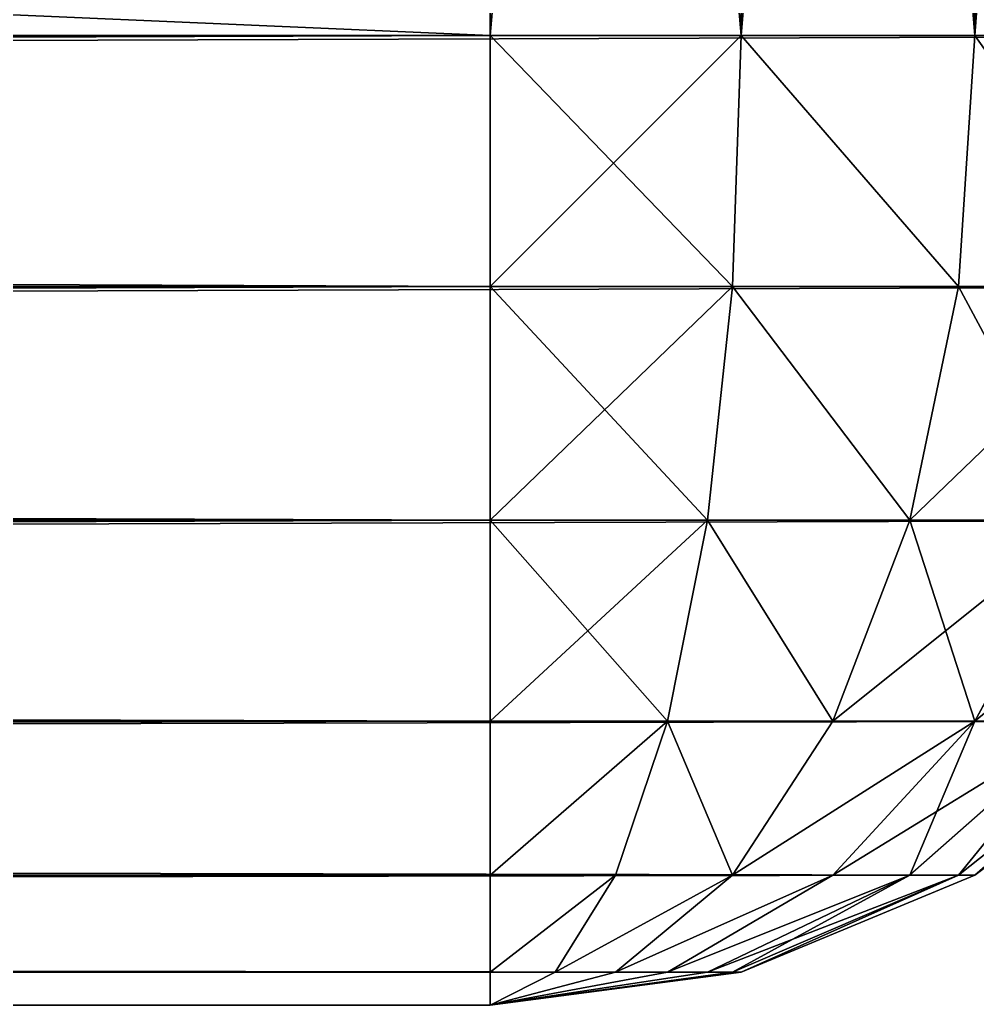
# Model space of a CAD drawing. Extents: x 42.7 to 114.7, y 2.3 to 82.6.
# Drawn here: x 113.207 to 114.194, y 2.335 to 3.351 of the extents above; entities that cross this region are included whole.
import ezdxf

# ---------------------------------------------------------------- set-up
doc = ezdxf.new("R2010")
doc.units = 0
doc.layers.get('0').update_dxf_attribs({"color": 13, "linetype": 'CONTINUOUS'})

msp = doc.modelspace()

# ---------------------------------------------------------------- linework, layer by layer
for p, q in [((113.6919, 3.3347, 49.1919), (113.6919, 6.3347, 52.1919)), ((113.6919, 6.3347, 17.1919), (113.6919, 3.3347, 20.1919)), ((113.9507, 6.3106, 52.2159), (113.9507, 3.3347, 49.24)), ((113.9507, 3.3347, 20.1437), (113.9507, 6.3106, 17.1678)), ((114.1919, 6.24, 52.2866), (114.1919, 3.3347, 49.3813)), ((114.1919, 3.3347, 20.0024), (114.1919, 6.24, 17.0971)), ((42.6919, 3.3347, 70.6919), (114.6919, 3.3347, 70.6919)), ((114.6919, 3.3347, -1.3081), (42.6919, 3.3347, -1.3081)), ((43.6919, 3.3347, 49.1919), (113.6919, 3.3347, 49.1919)), ((43.6919, 3.3347, 20.1919), (113.6919, 3.3347, 20.1919)), ((113.6919, 3.3347, 49.1919), (113.9507, 3.3347, 49.24)), ((113.6919, 3.3347, 49.1919), (113.6919, 3.0759, 48.9812)), ((113.6919, 3.3347, 20.1919), (113.6919, 3.0759, 20.4025)), ((113.9507, 3.3347, 20.1437), (113.6919, 3.3347, 20.1919)), ((113.9507, 3.3347, 49.24), (113.9419, 3.0759, 49.0278)), ((113.9507, 3.3347, 20.1437), (113.9419, 3.0759, 20.3559)), ((113.9507, 3.3347, 49.24), (114.1919, 3.3347, 49.3813)), ((114.1919, 3.3347, 20.0024), (113.9507, 3.3347, 20.1437)), ((114.1919, 3.3347, 49.3813), (114.1748, 3.0759, 49.1642)), ((114.1919, 3.3347, 20.0024), (114.1748, 3.0759, 20.2195)), ((114.1919, 3.3347, 49.3813), (114.399, 3.3347, 49.6061)), ((114.399, 3.3347, 19.7776), (114.1919, 3.3347, 20.0024)), ((114.6578, 3.0759, 70.6578), (42.7259, 3.0759, 70.6578)), ((42.7259, 3.0759, -1.2741), (114.6578, 3.0759, -1.2741)), ((113.6919, 3.0759, 48.9812), (43.6919, 3.0759, 48.9812)), ((113.6919, 3.0759, 20.4025), (43.6919, 3.0759, 20.4025)), ((113.6919, 3.0759, 48.9812), (113.6919, 2.8347, 48.8813)), ((113.6919, 3.0759, 20.4025), (113.6919, 2.8347, 20.5024)), ((113.9419, 3.0759, 49.0278), (113.6919, 3.0759, 48.9812)), ((113.9419, 3.0759, 20.3559), (113.6919, 3.0759, 20.4025)), ((113.9419, 3.0759, 49.0278), (113.916, 2.8347, 48.9231)), ((113.9419, 3.0759, 20.3559), (113.916, 2.8347, 20.4607)), ((114.1748, 3.0759, 49.1642), (113.9419, 3.0759, 49.0278)), ((114.1748, 3.0759, 20.2195), (113.9419, 3.0759, 20.3559)), ((114.1748, 3.0759, 49.1642), (114.1249, 2.8347, 49.0454)), ((114.1748, 3.0759, 20.2195), (114.1249, 2.8347, 20.3383)), ((114.3749, 3.0759, 49.3813), (114.1748, 3.0759, 49.1642)), ((114.3749, 3.0759, 20.0024), (114.1748, 3.0759, 20.2195)), ((114.5579, 2.8347, 70.5579), (42.8258, 2.8347, 70.5579)), ((42.8258, 2.8347, -1.1742), (114.5579, 2.8347, -1.1742)), ((113.6919, 2.8347, 48.8813), (43.6919, 2.8347, 48.8813)), ((113.6919, 2.8347, 20.5024), (43.6919, 2.8347, 20.5024)), ((113.6919, 2.8347, 48.8813), (113.6919, 2.6276, 48.899)), ((113.6919, 2.8347, 20.5024), (113.6919, 2.6276, 20.4847)), ((113.916, 2.8347, 48.9231), (113.6919, 2.8347, 48.8813)), ((113.916, 2.8347, 20.4607), (113.6919, 2.8347, 20.5024)), ((113.916, 2.8347, 48.9231), (113.8749, 2.6276, 48.933)), ((113.916, 2.8347, 20.4607), (113.8749, 2.6276, 20.4507)), ((114.1249, 2.8347, 49.0454), (113.916, 2.8347, 48.9231)), ((114.1249, 2.8347, 20.3383), (113.916, 2.8347, 20.4607)), ((114.1249, 2.8347, 49.0454), (114.0454, 2.6276, 49.0329)), ((114.1249, 2.8347, 20.3383), (114.0454, 2.6276, 20.3508)), ((114.3042, 2.8347, 49.24), (114.1249, 2.8347, 49.0454)), ((114.3042, 2.8347, 20.1437), (114.1249, 2.8347, 20.3383)), ((114.3042, 2.8347, 49.24), (114.1919, 2.6276, 49.1919)), ((114.3042, 2.8347, 20.1437), (114.1919, 2.6276, 20.1919)), ((114.399, 2.6276, 70.399), (42.9847, 2.6276, 70.399)), ((42.9847, 2.6276, -1.0153), (114.399, 2.6276, -1.0153)), ((113.6919, 2.6276, 48.899), (43.6919, 2.6276, 48.899)), ((113.6919, 2.6276, 20.4847), (43.6919, 2.6276, 20.4847)), ((113.6919, 2.6276, 48.899), (113.6919, 2.4687, 49.0329)), ((113.6919, 2.6276, 20.4847), (113.6919, 2.4687, 20.3508)), ((113.8749, 2.6276, 48.933), (113.6919, 2.6276, 48.899)), ((113.8749, 2.6276, 20.4507), (113.6919, 2.6276, 20.4847)), ((113.8749, 2.6276, 48.933), (113.8213, 2.4687, 49.057)), ((113.8749, 2.6276, 20.4507), (113.8213, 2.4687, 20.3267)), ((114.0454, 2.6276, 49.0329), (113.8749, 2.6276, 48.933)), ((114.0454, 2.6276, 20.3508), (113.8749, 2.6276, 20.4507)), ((114.0454, 2.6276, 49.0329), (113.9419, 2.4687, 49.1277)), ((114.0454, 2.6276, 20.3508), (113.9419, 2.4687, 20.256)), ((114.1919, 2.6276, 49.1919), (114.0454, 2.4687, 49.24)), ((114.1919, 2.6276, 49.1919), (114.0454, 2.6276, 49.0329)), ((114.1919, 2.6276, 20.1919), (114.0454, 2.4687, 20.1437)), ((114.1919, 2.6276, 20.1919), (114.0454, 2.6276, 20.3508)), ((114.3042, 2.6276, 49.399), (114.1249, 2.4687, 49.3865)), ((114.3042, 2.6276, 19.9847), (114.1249, 2.4687, 19.9972)), ((114.3749, 2.6276, 49.6401), (114.1748, 2.4687, 49.557)), ((114.3749, 2.6276, 19.7436), (114.1748, 2.4687, 19.8267)), ((114.399, 2.6276, 70.399), (114.1919, 2.4687, 70.1919)), ((114.399, 2.6276, 49.899), (114.1919, 2.4687, 49.74)), ((114.1919, 2.4687, 19.6437), (114.399, 2.6276, 19.4847)), ((114.1919, 2.4687, -0.8081), (114.399, 2.6276, -1.0153)), ((114.3042, 2.6276, 49.399), (114.1919, 2.6276, 49.1919)), ((114.3042, 2.6276, 19.9847), (114.1919, 2.6276, 20.1919)), ((114.1919, 2.4687, 70.1919), (43.1919, 2.4687, 70.1919)), ((43.1919, 2.4687, -0.8081), (114.1919, 2.4687, -0.8081)), ((113.6919, 2.4687, 49.0329), (43.6919, 2.4687, 49.0329)), ((113.6919, 2.4687, 20.3508), (43.6919, 2.4687, 20.3508)), ((113.6919, 2.4687, 49.0329), (113.6919, 2.3688, 49.2741)), ((113.6919, 2.4687, 20.3508), (113.6919, 2.3688, 20.1096)), ((113.8213, 2.4687, 49.057), (113.6919, 2.4687, 49.0329)), ((113.8213, 2.4687, 20.3267), (113.6919, 2.4687, 20.3508)), ((113.8213, 2.4687, 49.057), (113.7588, 2.3688, 49.2866)), ((113.8213, 2.4687, 20.3267), (113.7588, 2.3688, 20.0971)), ((113.9419, 2.4687, 49.1277), (113.8213, 2.3688, 49.3232)), ((113.9419, 2.4687, 49.1277), (113.8213, 2.4687, 49.057)), ((113.9419, 2.4687, 20.256), (113.8213, 2.4687, 20.3267)), ((113.9419, 2.4687, 20.256), (113.8213, 2.3688, 20.0606)), ((114.0454, 2.4687, 49.24), (113.8749, 2.3688, 49.3813)), ((114.0454, 2.4687, 20.1437), (113.8749, 2.3688, 20.0024)), ((114.1249, 2.4687, 49.3865), (113.916, 2.3688, 49.4571)), ((114.1249, 2.4687, 19.9972), (113.916, 2.3688, 19.9266)), ((114.1748, 2.4687, 49.557), (113.9419, 2.3688, 49.5454)), ((114.0454, 2.4687, 49.24), (113.9419, 2.4687, 49.1277)), ((114.0454, 2.4687, 20.1437), (113.9419, 2.4687, 20.256)), ((114.1748, 2.4687, 19.8267), (113.9419, 2.3688, 19.8383)), ((114.1919, 2.4687, 49.74), (113.9507, 2.3688, 49.6401)), ((114.1919, 2.4687, 70.1919), (113.9507, 2.3688, 69.9507)), ((113.9507, 2.3688, 19.7436), (114.1919, 2.4687, 19.6437)), ((113.9507, 2.3688, -0.567), (114.1919, 2.4687, -0.8081)), ((114.1249, 2.4687, 49.3865), (114.0454, 2.4687, 49.24)), ((114.1249, 2.4687, 19.9972), (114.0454, 2.4687, 20.1437)), ((114.1748, 2.4687, 49.557), (114.1249, 2.4687, 49.3865)), ((114.1748, 2.4687, 19.8267), (114.1249, 2.4687, 19.9972)), ((114.1919, 2.4687, 49.74), (114.1748, 2.4687, 49.557)), ((114.1919, 2.4687, 19.6437), (114.1748, 2.4687, 19.8267)), ((114.1919, 2.4687, 49.74), (114.1919, 2.4687, 70.1919)), ((114.1919, 2.4687, -0.8081), (114.1919, 2.4687, 19.6437)), ((113.9507, 2.3688, 69.9507), (43.433, 2.3688, 69.9507)), ((43.433, 2.3688, -0.567), (113.9507, 2.3688, -0.567)), ((113.6919, 2.3688, 49.2741), (43.6919, 2.3688, 49.2741)), ((113.6919, 2.3688, 20.1096), (43.6919, 2.3688, 20.1096)), ((113.6919, 2.3688, 49.2741), (113.6919, 2.3347, 49.6061)), ((113.9507, 2.3688, 69.9507), (113.6919, 2.3347, 69.6919)), ((113.9507, 2.3688, 49.6401), (113.6919, 2.3347, 49.6061)), ((113.6919, 2.3347, 19.7776), (113.9507, 2.3688, 19.7436)), ((113.6919, 2.3347, -0.3081), (113.9507, 2.3688, -0.567)), ((113.6919, 2.3688, 20.1096), (113.6919, 2.3347, 19.7776)), ((113.9419, 2.3688, 49.5454), (113.6919, 2.3347, 49.6061)), ((113.916, 2.3688, 49.4571), (113.6919, 2.3347, 49.6061)), ((113.8213, 2.3688, 49.3232), (113.6919, 2.3347, 49.6061)), ((113.8749, 2.3688, 49.3813), (113.6919, 2.3347, 49.6061)), ((113.7588, 2.3688, 49.2866), (113.6919, 2.3688, 49.2741)), ((113.7588, 2.3688, 49.2866), (113.6919, 2.3347, 49.6061)), ((113.7588, 2.3688, 20.0971), (113.6919, 2.3347, 19.7776)), ((113.8213, 2.3688, 20.0606), (113.6919, 2.3347, 19.7776)), ((113.916, 2.3688, 19.9266), (113.6919, 2.3347, 19.7776)), ((113.9419, 2.3688, 19.8383), (113.6919, 2.3347, 19.7776)), ((113.8749, 2.3688, 20.0024), (113.6919, 2.3347, 19.7776)), ((113.7588, 2.3688, 20.0971), (113.6919, 2.3688, 20.1096)), ((113.8213, 2.3688, 49.3232), (113.7588, 2.3688, 49.2866)), ((113.8213, 2.3688, 20.0606), (113.7588, 2.3688, 20.0971)), ((113.8749, 2.3688, 49.3813), (113.8213, 2.3688, 49.3232)), ((113.8749, 2.3688, 20.0024), (113.8213, 2.3688, 20.0606)), ((113.916, 2.3688, 49.4571), (113.8749, 2.3688, 49.3813)), ((113.916, 2.3688, 19.9266), (113.8749, 2.3688, 20.0024)), ((113.9419, 2.3688, 49.5454), (113.916, 2.3688, 49.4571)), ((113.9419, 2.3688, 19.8383), (113.916, 2.3688, 19.9266)), ((113.9507, 2.3688, 49.6401), (113.9419, 2.3688, 49.5454)), ((113.9507, 2.3688, 19.7436), (113.9419, 2.3688, 19.8383)), ((113.9507, 2.3688, 49.6401), (113.9507, 2.3688, 69.9507)), ((113.9507, 2.3688, -0.567), (113.9507, 2.3688, 19.7436)), ((43.6919, 2.3347, 49.6061), (113.6919, 2.3347, 49.6061)), ((43.6919, 2.3347, 69.6919), (113.6919, 2.3347, 69.6919)), ((43.6919, 2.3347, 19.7776), (113.6919, 2.3347, 19.7776)), ((113.6919, 2.3347, -0.3081), (43.6919, 2.3347, -0.3081)), ((113.6919, 2.3347, 69.6919), (113.6919, 2.3347, 49.6061)), ((113.6919, 2.3347, 19.7776), (113.6919, 2.3347, -0.3081))]:
    msp.add_line(p, q)

# ---------------------------------------------------------------- meshes
mesh = msp.add_polyface()
corners = [(114.6919, 12.3347, -1.3081), (42.6919, 3.3347, -1.3081), (42.6919, 12.3347, -1.3081), (114.6919, 3.3347, -1.3081)]
mesh.append_faces([[corners[k] for k in face] for face in [(0, 1, 2), (1, 0, 3)]], dxfattribs={"vtx0": -1})
mesh = msp.add_polyface()
corners = [(42.6919, 3.3347, 70.6919), (114.6919, 12.3347, 70.6919), (42.6919, 12.3347, 70.6919), (114.6919, 3.3347, 70.6919)]
mesh.append_faces([[corners[k] for k in face] for face in [(0, 1, 2), (1, 0, 3)]], dxfattribs={"vtx0": -1})
mesh = msp.add_polyface()
corners = [(113.6919, 6.3347, 52.1919), (43.6919, 3.3347, 49.1919), (43.6919, 6.3347, 52.1919), (113.6919, 3.3347, 49.1919)]
mesh.append_faces([[corners[k] for k in face] for face in [(0, 1, 2), (1, 0, 3)]], dxfattribs={"vtx0": -1})
mesh = msp.add_polyface()
corners = [(43.6919, 6.3347, 17.1919), (113.6919, 3.3347, 20.1919), (113.6919, 6.3347, 17.1919), (43.6919, 3.3347, 20.1919)]
mesh.append_faces([[corners[k] for k in face] for face in [(0, 1, 2), (1, 0, 3)]], dxfattribs={"vtx0": -1})
mesh = msp.add_polyface()
corners = [(113.9507, 6.3106, 52.2159), (113.6919, 3.3347, 49.1919), (113.6919, 6.3347, 52.1919), (113.9507, 3.3347, 49.24)]
mesh.append_faces([[corners[k] for k in face] for face in [(0, 1, 2), (1, 0, 3)]], dxfattribs={"vtx0": -1})
mesh = msp.add_polyface()
corners = [(113.6919, 6.3347, 17.1919), (113.9507, 3.3347, 20.1437), (113.9507, 6.3106, 17.1678), (113.6919, 3.3347, 20.1919)]
mesh.append_faces([[corners[k] for k in face] for face in [(0, 1, 2), (1, 0, 3)]], dxfattribs={"vtx0": -1})
mesh = msp.add_polyface()
corners = [(114.1919, 6.24, 52.2866), (113.9507, 3.3347, 49.24), (113.9507, 6.3106, 52.2159), (114.1919, 3.3347, 49.3813)]
mesh.append_faces([[corners[k] for k in face] for face in [(0, 1, 2), (1, 0, 3)]], dxfattribs={"vtx0": -1})
mesh = msp.add_polyface()
corners = [(113.9507, 6.3106, 17.1678), (114.1919, 3.3347, 20.0024), (114.1919, 6.24, 17.0971), (113.9507, 3.3347, 20.1437)]
mesh.append_faces([[corners[k] for k in face] for face in [(0, 1, 2), (1, 0, 3)]], dxfattribs={"vtx0": -1})
mesh = msp.add_polyface()
corners = [(114.1919, 3.3347, 49.3813), (114.399, 6.1276, 52.399), (114.399, 3.3347, 49.6061), (114.1919, 6.24, 52.2866)]
mesh.append_faces([[corners[k] for k in face] for face in [(0, 1, 2), (1, 0, 3)]], dxfattribs={"vtx0": -1})
mesh = msp.add_polyface()
corners = [(114.399, 3.3347, 19.7776), (114.1919, 6.24, 17.0971), (114.1919, 3.3347, 20.0024), (114.399, 6.1276, 16.9847)]
mesh.append_faces([[corners[k] for k in face] for face in [(0, 1, 2), (1, 0, 3)]], dxfattribs={"vtx0": -1})
mesh = msp.add_polyface()
corners = [(42.7259, 3.0759, 70.6578), (114.6919, 3.3347, 70.6919), (42.6919, 3.3347, 70.6919), (114.6578, 3.0759, 70.6578)]
mesh.append_faces([[corners[k] for k in face] for face in [(0, 1, 2), (1, 0, 3)]], dxfattribs={"vtx0": -1})
mesh = msp.add_polyface()
corners = [(114.6919, 3.3347, -1.3081), (42.7259, 3.0759, -1.2741), (42.6919, 3.3347, -1.3081), (114.6578, 3.0759, -1.2741)]
mesh.append_faces([[corners[k] for k in face] for face in [(0, 1, 2), (1, 0, 3)]], dxfattribs={"vtx0": -1})
mesh = msp.add_polyface()
corners = [(113.6919, 3.3347, 49.1919), (43.6919, 3.0759, 48.9812), (43.6919, 3.3347, 49.1919), (113.6919, 3.0759, 48.9812)]
mesh.append_faces([[corners[k] for k in face] for face in [(0, 1, 2), (1, 0, 3)]], dxfattribs={"vtx0": -1})
mesh = msp.add_polyface()
corners = [(113.6919, 3.0759, 20.4025), (43.6919, 3.3347, 20.1919), (43.6919, 3.0759, 20.4025), (113.6919, 3.3347, 20.1919)]
mesh.append_faces([[corners[k] for k in face] for face in [(0, 1, 2), (1, 0, 3)]], dxfattribs={"vtx0": -1})
mesh = msp.add_polyface()
corners = [(113.9507, 3.3347, 49.24), (113.6919, 3.0759, 48.9812), (113.6919, 3.3347, 49.1919), (113.9419, 3.0759, 49.0278)]
mesh.append_faces([[corners[k] for k in face] for face in [(0, 1, 2), (1, 0, 3)]], dxfattribs={"vtx0": -1})
mesh = msp.add_polyface()
corners = [(113.9419, 3.0759, 20.3559), (113.6919, 3.3347, 20.1919), (113.6919, 3.0759, 20.4025), (113.9507, 3.3347, 20.1437)]
mesh.append_faces([[corners[k] for k in face] for face in [(0, 1, 2), (1, 0, 3)]], dxfattribs={"vtx0": -1})
mesh = msp.add_polyface()
corners = [(113.9507, 3.3347, 49.24), (114.1748, 3.0759, 49.1642), (113.9419, 3.0759, 49.0278), (114.1919, 3.3347, 49.3813)]
mesh.append_faces([[corners[k] for k in face] for face in [(0, 1, 2), (1, 0, 3)]], dxfattribs={"vtx0": -1})
mesh = msp.add_polyface()
corners = [(114.1748, 3.0759, 20.2195), (113.9507, 3.3347, 20.1437), (113.9419, 3.0759, 20.3559), (114.1919, 3.3347, 20.0024)]
mesh.append_faces([[corners[k] for k in face] for face in [(0, 1, 2), (1, 0, 3)]], dxfattribs={"vtx0": -1})
mesh = msp.add_polyface()
corners = [(114.1919, 3.3347, 49.3813), (114.3749, 3.0759, 49.3813), (114.1748, 3.0759, 49.1642), (114.399, 3.3347, 49.6061)]
mesh.append_faces([[corners[k] for k in face] for face in [(0, 1, 2), (1, 0, 3)]], dxfattribs={"vtx0": -1})
mesh = msp.add_polyface()
corners = [(114.3749, 3.0759, 20.0024), (114.1919, 3.3347, 20.0024), (114.1748, 3.0759, 20.2195), (114.399, 3.3347, 19.7776)]
mesh.append_faces([[corners[k] for k in face] for face in [(0, 1, 2), (1, 0, 3)]], dxfattribs={"vtx0": -1})
mesh = msp.add_polyface()
corners = [(42.8258, 2.8347, 70.5579), (114.6578, 3.0759, 70.6578), (42.7259, 3.0759, 70.6578), (114.5579, 2.8347, 70.5579)]
mesh.append_faces([[corners[k] for k in face] for face in [(0, 1, 2), (1, 0, 3)]], dxfattribs={"vtx0": -1})
mesh = msp.add_polyface()
corners = [(114.6578, 3.0759, -1.2741), (42.8258, 2.8347, -1.1742), (42.7259, 3.0759, -1.2741), (114.5579, 2.8347, -1.1742)]
mesh.append_faces([[corners[k] for k in face] for face in [(0, 1, 2), (1, 0, 3)]], dxfattribs={"vtx0": -1})
mesh = msp.add_polyface()
corners = [(113.6919, 3.0759, 48.9812), (43.6919, 2.8347, 48.8813), (43.6919, 3.0759, 48.9812), (113.6919, 2.8347, 48.8813)]
mesh.append_faces([[corners[k] for k in face] for face in [(0, 1, 2), (1, 0, 3)]], dxfattribs={"vtx0": -1})
mesh = msp.add_polyface()
corners = [(113.6919, 2.8347, 20.5024), (43.6919, 3.0759, 20.4025), (43.6919, 2.8347, 20.5024), (113.6919, 3.0759, 20.4025)]
mesh.append_faces([[corners[k] for k in face] for face in [(0, 1, 2), (1, 0, 3)]], dxfattribs={"vtx0": -1})
mesh = msp.add_polyface()
corners = [(113.9419, 3.0759, 49.0278), (113.6919, 2.8347, 48.8813), (113.6919, 3.0759, 48.9812), (113.916, 2.8347, 48.9231)]
mesh.append_faces([[corners[k] for k in face] for face in [(0, 1, 2), (1, 0, 3)]], dxfattribs={"vtx0": -1})
mesh = msp.add_polyface()
corners = [(113.916, 2.8347, 20.4607), (113.6919, 3.0759, 20.4025), (113.6919, 2.8347, 20.5024), (113.9419, 3.0759, 20.3559)]
mesh.append_faces([[corners[k] for k in face] for face in [(0, 1, 2), (1, 0, 3)]], dxfattribs={"vtx0": -1})
mesh = msp.add_polyface()
corners = [(113.9419, 3.0759, 49.0278), (114.1249, 2.8347, 49.0454), (113.916, 2.8347, 48.9231), (114.1748, 3.0759, 49.1642)]
mesh.append_faces([[corners[k] for k in face] for face in [(0, 1, 2), (1, 0, 3)]], dxfattribs={"vtx0": -1})
mesh = msp.add_polyface()
corners = [(114.1249, 2.8347, 20.3383), (113.9419, 3.0759, 20.3559), (113.916, 2.8347, 20.4607), (114.1748, 3.0759, 20.2195)]
mesh.append_faces([[corners[k] for k in face] for face in [(0, 1, 2), (1, 0, 3)]], dxfattribs={"vtx0": -1})
mesh = msp.add_polyface()
corners = [(114.1249, 2.8347, 49.0454), (114.3749, 3.0759, 49.3813), (114.3042, 2.8347, 49.24), (114.1748, 3.0759, 49.1642)]
mesh.append_faces([[corners[k] for k in face] for face in [(0, 1, 2), (1, 0, 3)]], dxfattribs={"vtx0": -1})
mesh = msp.add_polyface()
corners = [(114.3042, 2.8347, 20.1437), (114.1748, 3.0759, 20.2195), (114.1249, 2.8347, 20.3383), (114.3749, 3.0759, 20.0024)]
mesh.append_faces([[corners[k] for k in face] for face in [(0, 1, 2), (1, 0, 3)]], dxfattribs={"vtx0": -1})
mesh = msp.add_polyface()
corners = [(42.9847, 2.6276, 70.399), (114.5579, 2.8347, 70.5579), (42.8258, 2.8347, 70.5579), (114.399, 2.6276, 70.399)]
mesh.append_faces([[corners[k] for k in face] for face in [(0, 1, 2), (1, 0, 3)]], dxfattribs={"vtx0": -1})
mesh = msp.add_polyface()
corners = [(114.5579, 2.8347, -1.1742), (42.9847, 2.6276, -1.0153), (42.8258, 2.8347, -1.1742), (114.399, 2.6276, -1.0153)]
mesh.append_faces([[corners[k] for k in face] for face in [(0, 1, 2), (1, 0, 3)]], dxfattribs={"vtx0": -1})
mesh = msp.add_polyface()
corners = [(113.6919, 2.8347, 48.8813), (43.6919, 2.6276, 48.899), (43.6919, 2.8347, 48.8813), (113.6919, 2.6276, 48.899)]
mesh.append_faces([[corners[k] for k in face] for face in [(0, 1, 2), (1, 0, 3)]], dxfattribs={"vtx0": -1})
mesh = msp.add_polyface()
corners = [(113.6919, 2.6276, 20.4847), (43.6919, 2.8347, 20.5024), (43.6919, 2.6276, 20.4847), (113.6919, 2.8347, 20.5024)]
mesh.append_faces([[corners[k] for k in face] for face in [(0, 1, 2), (1, 0, 3)]], dxfattribs={"vtx0": -1})
mesh = msp.add_polyface()
corners = [(113.916, 2.8347, 48.9231), (113.6919, 2.6276, 48.899), (113.6919, 2.8347, 48.8813), (113.8749, 2.6276, 48.933)]
mesh.append_faces([[corners[k] for k in face] for face in [(0, 1, 2), (1, 0, 3)]], dxfattribs={"vtx0": -1})
mesh = msp.add_polyface()
corners = [(113.8749, 2.6276, 20.4507), (113.6919, 2.8347, 20.5024), (113.6919, 2.6276, 20.4847), (113.916, 2.8347, 20.4607)]
mesh.append_faces([[corners[k] for k in face] for face in [(0, 1, 2), (1, 0, 3)]], dxfattribs={"vtx0": -1})
mesh = msp.add_polyface()
corners = [(113.916, 2.8347, 48.9231), (114.0454, 2.6276, 49.0329), (113.8749, 2.6276, 48.933), (114.1249, 2.8347, 49.0454)]
mesh.append_faces([[corners[k] for k in face] for face in [(0, 1, 2), (1, 0, 3)]], dxfattribs={"vtx0": -1})
mesh = msp.add_polyface()
corners = [(114.0454, 2.6276, 20.3508), (113.916, 2.8347, 20.4607), (113.8749, 2.6276, 20.4507), (114.1249, 2.8347, 20.3383)]
mesh.append_faces([[corners[k] for k in face] for face in [(0, 1, 2), (1, 0, 3)]], dxfattribs={"vtx0": -1})
mesh = msp.add_polyface()
corners = [(114.0454, 2.6276, 49.0329), (114.3042, 2.8347, 49.24), (114.1919, 2.6276, 49.1919), (114.1249, 2.8347, 49.0454)]
mesh.append_faces([[corners[k] for k in face] for face in [(0, 1, 2), (1, 0, 3)]], dxfattribs={"vtx0": -1})
mesh = msp.add_polyface()
corners = [(114.1919, 2.6276, 20.1919), (114.1249, 2.8347, 20.3383), (114.0454, 2.6276, 20.3508), (114.3042, 2.8347, 20.1437)]
mesh.append_faces([[corners[k] for k in face] for face in [(0, 1, 2), (1, 0, 3)]], dxfattribs={"vtx0": -1})
mesh = msp.add_polyface()
corners = [(114.1919, 2.6276, 49.1919), (114.4419, 2.8347, 49.4937), (114.3042, 2.6276, 49.399), (114.3042, 2.8347, 49.24)]
mesh.append_faces([[corners[k] for k in face] for face in [(0, 1, 2), (1, 0, 3)]], dxfattribs={"vtx0": -1})
mesh = msp.add_polyface()
corners = [(114.3042, 2.6276, 19.9847), (114.3042, 2.8347, 20.1437), (114.1919, 2.6276, 20.1919), (114.4419, 2.8347, 19.89)]
mesh.append_faces([[corners[k] for k in face] for face in [(0, 1, 2), (1, 0, 3)]], dxfattribs={"vtx0": -1})
mesh = msp.add_polyface()
corners = [(114.399, 2.6276, 70.399), (43.1919, 2.4687, 70.1919), (114.1919, 2.4687, 70.1919), (42.9847, 2.6276, 70.399)]
mesh.append_faces([[corners[k] for k in face] for face in [(0, 1, 2), (1, 0, 3)]], dxfattribs={"vtx0": -1})
mesh = msp.add_polyface()
corners = [(114.1919, 2.4687, -0.8081), (42.9847, 2.6276, -1.0153), (114.399, 2.6276, -1.0153), (43.1919, 2.4687, -0.8081)]
mesh.append_faces([[corners[k] for k in face] for face in [(0, 1, 2), (1, 0, 3)]], dxfattribs={"vtx0": -1})
mesh = msp.add_polyface()
corners = [(113.6919, 2.6276, 48.899), (43.6919, 2.4687, 49.0329), (43.6919, 2.6276, 48.899), (113.6919, 2.4687, 49.0329)]
mesh.append_faces([[corners[k] for k in face] for face in [(0, 1, 2), (1, 0, 3)]], dxfattribs={"vtx0": -1})
mesh = msp.add_polyface()
corners = [(43.6919, 2.4687, 20.3508), (113.6919, 2.6276, 20.4847), (43.6919, 2.6276, 20.4847), (113.6919, 2.4687, 20.3508)]
mesh.append_faces([[corners[k] for k in face] for face in [(0, 1, 2), (1, 0, 3)]], dxfattribs={"vtx0": -1})
mesh = msp.add_polyface()
corners = [(113.8749, 2.6276, 48.933), (113.6919, 2.4687, 49.0329), (113.6919, 2.6276, 48.899), (113.8213, 2.4687, 49.057)]
mesh.append_faces([[corners[k] for k in face] for face in [(0, 1, 2), (1, 0, 3)]], dxfattribs={"vtx0": -1})
mesh = msp.add_polyface()
corners = [(113.6919, 2.4687, 20.3508), (113.8749, 2.6276, 20.4507), (113.6919, 2.6276, 20.4847), (113.8213, 2.4687, 20.3267)]
mesh.append_faces([[corners[k] for k in face] for face in [(0, 1, 2), (1, 0, 3)]], dxfattribs={"vtx0": -1})
mesh = msp.add_polyface()
corners = [(113.8749, 2.6276, 48.933), (113.9419, 2.4687, 49.1277), (113.8213, 2.4687, 49.057), (114.0454, 2.6276, 49.0329)]
mesh.append_faces([[corners[k] for k in face] for face in [(0, 1, 2), (1, 0, 3)]], dxfattribs={"vtx0": -1})
mesh = msp.add_polyface()
corners = [(113.9419, 2.4687, 20.256), (113.8749, 2.6276, 20.4507), (113.8213, 2.4687, 20.3267), (114.0454, 2.6276, 20.3508)]
mesh.append_faces([[corners[k] for k in face] for face in [(0, 1, 2), (1, 0, 3)]], dxfattribs={"vtx0": -1})
mesh = msp.add_polyface()
corners = [(114.1919, 2.6276, 49.1919), (113.9419, 2.4687, 49.1277), (114.0454, 2.6276, 49.0329), (114.0454, 2.4687, 49.24)]
mesh.append_faces([[corners[k] for k in face] for face in [(0, 1, 2), (1, 0, 3)]], dxfattribs={"vtx0": -1})
mesh = msp.add_polyface()
corners = [(114.1919, 2.6276, 20.1919), (113.9419, 2.4687, 20.256), (114.0454, 2.4687, 20.1437), (114.0454, 2.6276, 20.3508)]
mesh.append_faces([[corners[k] for k in face] for face in [(0, 1, 2), (1, 0, 3)]], dxfattribs={"vtx0": -1})
mesh = msp.add_polyface()
corners = [(114.3042, 2.6276, 49.399), (114.0454, 2.4687, 49.24), (114.1919, 2.6276, 49.1919), (114.1249, 2.4687, 49.3865)]
mesh.append_faces([[corners[k] for k in face] for face in [(0, 1, 2), (1, 0, 3)]], dxfattribs={"vtx0": -1})
mesh = msp.add_polyface()
corners = [(114.1919, 2.6276, 20.1919), (114.1249, 2.4687, 19.9972), (114.3042, 2.6276, 19.9847), (114.0454, 2.4687, 20.1437)]
mesh.append_faces([[corners[k] for k in face] for face in [(0, 1, 2), (1, 0, 3)]], dxfattribs={"vtx0": -1})
mesh = msp.add_polyface()
corners = [(114.3042, 2.6276, 49.399), (114.1748, 2.4687, 49.557), (114.1249, 2.4687, 49.3865), (114.3749, 2.6276, 49.6401)]
mesh.append_faces([[corners[k] for k in face] for face in [(0, 1, 2), (1, 0, 3)]], dxfattribs={"vtx0": -1})
mesh = msp.add_polyface()
corners = [(114.3042, 2.6276, 19.9847), (114.1748, 2.4687, 19.8267), (114.3749, 2.6276, 19.7436), (114.1249, 2.4687, 19.9972)]
mesh.append_faces([[corners[k] for k in face] for face in [(0, 1, 2), (1, 0, 3)]], dxfattribs={"vtx0": -1})
mesh = msp.add_polyface()
corners = [(114.3749, 2.6276, 49.6401), (114.1919, 2.4687, 49.74), (114.1748, 2.4687, 49.557), (114.399, 2.6276, 49.899)]
mesh.append_faces([[corners[k] for k in face] for face in [(0, 1, 2), (1, 0, 3)]], dxfattribs={"vtx0": -1})
mesh = msp.add_polyface()
corners = [(114.3749, 2.6276, 19.7436), (114.1919, 2.4687, 19.6437), (114.399, 2.6276, 19.4847), (114.1748, 2.4687, 19.8267)]
mesh.append_faces([[corners[k] for k in face] for face in [(0, 1, 2), (1, 0, 3)]], dxfattribs={"vtx0": -1})
mesh = msp.add_polyface()
corners = [(114.399, 2.6276, 49.899), (114.1919, 2.4687, 70.1919), (114.1919, 2.4687, 49.74), (114.399, 2.6276, 70.399)]
mesh.append_faces([[corners[k] for k in face] for face in [(0, 1, 2), (1, 0, 3)]], dxfattribs={"vtx0": -1})
mesh = msp.add_polyface()
corners = [(114.399, 2.6276, 19.4847), (114.1919, 2.4687, -0.8081), (114.399, 2.6276, -1.0153), (114.1919, 2.4687, 19.6437)]
mesh.append_faces([[corners[k] for k in face] for face in [(0, 1, 2), (1, 0, 3)]], dxfattribs={"vtx0": -1})
mesh = msp.add_polyface()
corners = [(114.1919, 2.4687, 70.1919), (43.433, 2.3688, 69.9507), (113.9507, 2.3688, 69.9507), (43.1919, 2.4687, 70.1919)]
mesh.append_faces([[corners[k] for k in face] for face in [(0, 1, 2), (1, 0, 3)]], dxfattribs={"vtx0": -1})
mesh = msp.add_polyface()
corners = [(113.9507, 2.3688, -0.567), (43.1919, 2.4687, -0.8081), (114.1919, 2.4687, -0.8081), (43.433, 2.3688, -0.567)]
mesh.append_faces([[corners[k] for k in face] for face in [(0, 1, 2), (1, 0, 3)]], dxfattribs={"vtx0": -1})
mesh = msp.add_polyface()
corners = [(113.6919, 2.3688, 49.2741), (43.6919, 2.4687, 49.0329), (113.6919, 2.4687, 49.0329), (43.6919, 2.3688, 49.2741)]
mesh.append_faces([[corners[k] for k in face] for face in [(0, 1, 2), (1, 0, 3)]], dxfattribs={"vtx0": -1})
mesh = msp.add_polyface()
corners = [(113.6919, 2.4687, 20.3508), (43.6919, 2.3688, 20.1096), (113.6919, 2.3688, 20.1096), (43.6919, 2.4687, 20.3508)]
mesh.append_faces([[corners[k] for k in face] for face in [(0, 1, 2), (1, 0, 3)]], dxfattribs={"vtx0": -1})
mesh = msp.add_polyface()
corners = [(113.8213, 2.4687, 49.057), (113.6919, 2.3688, 49.2741), (113.6919, 2.4687, 49.0329), (113.7588, 2.3688, 49.2866)]
mesh.append_faces([[corners[k] for k in face] for face in [(0, 1, 2), (1, 0, 3)]], dxfattribs={"vtx0": -1})
mesh = msp.add_polyface()
corners = [(113.8213, 2.4687, 20.3267), (113.6919, 2.3688, 20.1096), (113.7588, 2.3688, 20.0971), (113.6919, 2.4687, 20.3508)]
mesh.append_faces([[corners[k] for k in face] for face in [(0, 1, 2), (1, 0, 3)]], dxfattribs={"vtx0": -1})
mesh = msp.add_polyface()
corners = [(113.9419, 2.4687, 49.1277), (113.7588, 2.3688, 49.2866), (113.8213, 2.4687, 49.057), (113.8213, 2.3688, 49.3232)]
mesh.append_faces([[corners[k] for k in face] for face in [(0, 1, 2), (1, 0, 3)]], dxfattribs={"vtx0": -1})
mesh = msp.add_polyface()
corners = [(113.9419, 2.4687, 20.256), (113.7588, 2.3688, 20.0971), (113.8213, 2.3688, 20.0606), (113.8213, 2.4687, 20.3267)]
mesh.append_faces([[corners[k] for k in face] for face in [(0, 1, 2), (1, 0, 3)]], dxfattribs={"vtx0": -1})
mesh = msp.add_polyface()
corners = [(114.0454, 2.4687, 49.24), (113.8213, 2.3688, 49.3232), (113.9419, 2.4687, 49.1277), (113.8749, 2.3688, 49.3813)]
mesh.append_faces([[corners[k] for k in face] for face in [(0, 1, 2), (1, 0, 3)]], dxfattribs={"vtx0": -1})
mesh = msp.add_polyface()
corners = [(114.0454, 2.4687, 20.1437), (113.8213, 2.3688, 20.0606), (113.8749, 2.3688, 20.0024), (113.9419, 2.4687, 20.256)]
mesh.append_faces([[corners[k] for k in face] for face in [(0, 1, 2), (1, 0, 3)]], dxfattribs={"vtx0": -1})
mesh = msp.add_polyface()
corners = [(114.1249, 2.4687, 49.3865), (113.8749, 2.3688, 49.3813), (114.0454, 2.4687, 49.24), (113.916, 2.3688, 49.4571)]
mesh.append_faces([[corners[k] for k in face] for face in [(0, 1, 2), (1, 0, 3)]], dxfattribs={"vtx0": -1})
mesh = msp.add_polyface()
corners = [(114.1249, 2.4687, 19.9972), (113.8749, 2.3688, 20.0024), (113.916, 2.3688, 19.9266), (114.0454, 2.4687, 20.1437)]
mesh.append_faces([[corners[k] for k in face] for face in [(0, 1, 2), (1, 0, 3)]], dxfattribs={"vtx0": -1})
mesh = msp.add_polyface()
corners = [(114.1748, 2.4687, 49.557), (113.916, 2.3688, 49.4571), (114.1249, 2.4687, 49.3865), (113.9419, 2.3688, 49.5454)]
mesh.append_faces([[corners[k] for k in face] for face in [(0, 1, 2), (1, 0, 3)]], dxfattribs={"vtx0": -1})
mesh = msp.add_polyface()
corners = [(114.1249, 2.4687, 19.9972), (113.9419, 2.3688, 19.8383), (114.1748, 2.4687, 19.8267), (113.916, 2.3688, 19.9266)]
mesh.append_faces([[corners[k] for k in face] for face in [(0, 1, 2), (1, 0, 3)]], dxfattribs={"vtx0": -1})
mesh = msp.add_polyface()
corners = [(114.1748, 2.4687, 49.557), (113.9507, 2.3688, 49.6401), (113.9419, 2.3688, 49.5454), (114.1919, 2.4687, 49.74)]
mesh.append_faces([[corners[k] for k in face] for face in [(0, 1, 2), (1, 0, 3)]], dxfattribs={"vtx0": -1})
mesh = msp.add_polyface()
corners = [(114.1748, 2.4687, 19.8267), (113.9507, 2.3688, 19.7436), (114.1919, 2.4687, 19.6437), (113.9419, 2.3688, 19.8383)]
mesh.append_faces([[corners[k] for k in face] for face in [(0, 1, 2), (1, 0, 3)]], dxfattribs={"vtx0": -1})
mesh = msp.add_polyface()
corners = [(114.1919, 2.4687, 49.74), (113.9507, 2.3688, 69.9507), (113.9507, 2.3688, 49.6401), (114.1919, 2.4687, 70.1919)]
mesh.append_faces([[corners[k] for k in face] for face in [(0, 1, 2), (1, 0, 3)]], dxfattribs={"vtx0": -1})
mesh = msp.add_polyface()
corners = [(114.1919, 2.4687, 19.6437), (113.9507, 2.3688, -0.567), (114.1919, 2.4687, -0.8081), (113.9507, 2.3688, 19.7436)]
mesh.append_faces([[corners[k] for k in face] for face in [(0, 1, 2), (1, 0, 3)]], dxfattribs={"vtx0": -1})
mesh = msp.add_polyface()
corners = [(113.9507, 2.3688, 69.9507), (43.6919, 2.3347, 69.6919), (113.6919, 2.3347, 69.6919), (43.433, 2.3688, 69.9507)]
mesh.append_faces([[corners[k] for k in face] for face in [(0, 1, 2), (1, 0, 3)]], dxfattribs={"vtx0": -1})
mesh = msp.add_polyface()
corners = [(113.6919, 2.3347, -0.3081), (43.433, 2.3688, -0.567), (113.9507, 2.3688, -0.567), (43.6919, 2.3347, -0.3081)]
mesh.append_faces([[corners[k] for k in face] for face in [(0, 1, 2), (1, 0, 3)]], dxfattribs={"vtx0": -1})
mesh = msp.add_polyface()
corners = [(113.6919, 2.3347, 49.6061), (43.6919, 2.3688, 49.2741), (113.6919, 2.3688, 49.2741), (43.6919, 2.3347, 49.6061)]
mesh.append_faces([[corners[k] for k in face] for face in [(0, 1, 2), (1, 0, 3)]], dxfattribs={"vtx0": -1})
mesh = msp.add_polyface()
corners = [(113.6919, 2.3688, 20.1096), (43.6919, 2.3347, 19.7776), (113.6919, 2.3347, 19.7776), (43.6919, 2.3688, 20.1096)]
mesh.append_faces([[corners[k] for k in face] for face in [(0, 1, 2), (1, 0, 3)]], dxfattribs={"vtx0": -1})
mesh = msp.add_polyface()
corners = [(113.9507, 2.3688, 49.6401), (113.6919, 2.3347, 69.6919), (113.6919, 2.3347, 49.6061), (113.9507, 2.3688, 69.9507)]
mesh.append_faces([[corners[k] for k in face] for face in [(0, 1, 2), (1, 0, 3)]], dxfattribs={"vtx0": -1})
mesh = msp.add_polyface()
corners = [(113.9507, 2.3688, 19.7436), (113.6919, 2.3347, -0.3081), (113.9507, 2.3688, -0.567), (113.6919, 2.3347, 19.7776)]
mesh.append_faces([[corners[k] for k in face] for face in [(0, 1, 2), (1, 0, 3)]], dxfattribs={"vtx0": -1})
mesh = msp.add_polyface()
corners = [(113.6919, 2.3347, 49.6061), (113.916, 2.3688, 49.4571), (113.9419, 2.3688, 49.5454)]
mesh.append_faces([[corners[k] for k in face] for face in [(0, 1, 2)]])
mesh = msp.add_polyface()
corners = [(113.6919, 2.3347, 49.6061), (113.8213, 2.3688, 49.3232), (113.8749, 2.3688, 49.3813)]
mesh.append_faces([[corners[k] for k in face] for face in [(0, 1, 2)]])
mesh = msp.add_polyface()
corners = [(113.9507, 2.3688, 49.6401), (113.6919, 2.3347, 49.6061), (113.9419, 2.3688, 49.5454)]
mesh.append_faces([[corners[k] for k in face] for face in [(0, 1, 2)]])
mesh = msp.add_polyface()
corners = [(113.6919, 2.3347, 49.6061), (113.8749, 2.3688, 49.3813), (113.916, 2.3688, 49.4571)]
mesh.append_faces([[corners[k] for k in face] for face in [(0, 1, 2)]])
mesh = msp.add_polyface()
corners = [(113.6919, 2.3347, 49.6061), (113.6919, 2.3688, 49.2741), (113.7588, 2.3688, 49.2866)]
mesh.append_faces([[corners[k] for k in face] for face in [(0, 1, 2)]])
mesh = msp.add_polyface()
corners = [(113.6919, 2.3347, 49.6061), (113.7588, 2.3688, 49.2866), (113.8213, 2.3688, 49.3232)]
mesh.append_faces([[corners[k] for k in face] for face in [(0, 1, 2)]])
mesh = msp.add_polyface()
corners = [(113.7588, 2.3688, 20.0971), (113.6919, 2.3347, 19.7776), (113.8213, 2.3688, 20.0606)]
mesh.append_faces([[corners[k] for k in face] for face in [(0, 1, 2)]])
mesh = msp.add_polyface()
corners = [(113.8213, 2.3688, 20.0606), (113.6919, 2.3347, 19.7776), (113.8749, 2.3688, 20.0024)]
mesh.append_faces([[corners[k] for k in face] for face in [(0, 1, 2)]])
mesh = msp.add_polyface()
corners = [(113.6919, 2.3688, 20.1096), (113.6919, 2.3347, 19.7776), (113.7588, 2.3688, 20.0971)]
mesh.append_faces([[corners[k] for k in face] for face in [(0, 1, 2)]])
mesh = msp.add_polyface()
corners = [(113.9419, 2.3688, 19.8383), (113.6919, 2.3347, 19.7776), (113.9507, 2.3688, 19.7436)]
mesh.append_faces([[corners[k] for k in face] for face in [(0, 1, 2)]])
mesh = msp.add_polyface()
corners = [(113.8749, 2.3688, 20.0024), (113.6919, 2.3347, 19.7776), (113.916, 2.3688, 19.9266)]
mesh.append_faces([[corners[k] for k in face] for face in [(0, 1, 2)]])
mesh = msp.add_polyface()
corners = [(113.916, 2.3688, 19.9266), (113.6919, 2.3347, 19.7776), (113.9419, 2.3688, 19.8383)]
mesh.append_faces([[corners[k] for k in face] for face in [(0, 1, 2)]])
mesh = msp.add_polyface()
corners = [(113.6919, 2.3347, 69.6919), (43.6919, 2.3347, 49.6061), (113.6919, 2.3347, 49.6061), (43.6919, 2.3347, 69.6919)]
mesh.append_faces([[corners[k] for k in face] for face in [(0, 1, 2), (1, 0, 3)]], dxfattribs={"vtx0": -1})
mesh = msp.add_polyface()
corners = [(113.6919, 2.3347, 19.7776), (43.6919, 2.3347, -0.3081), (113.6919, 2.3347, -0.3081), (43.6919, 2.3347, 19.7776)]
mesh.append_faces([[corners[k] for k in face] for face in [(0, 1, 2), (1, 0, 3)]], dxfattribs={"vtx0": -1})

doc.saveas('drawing.dxf')
